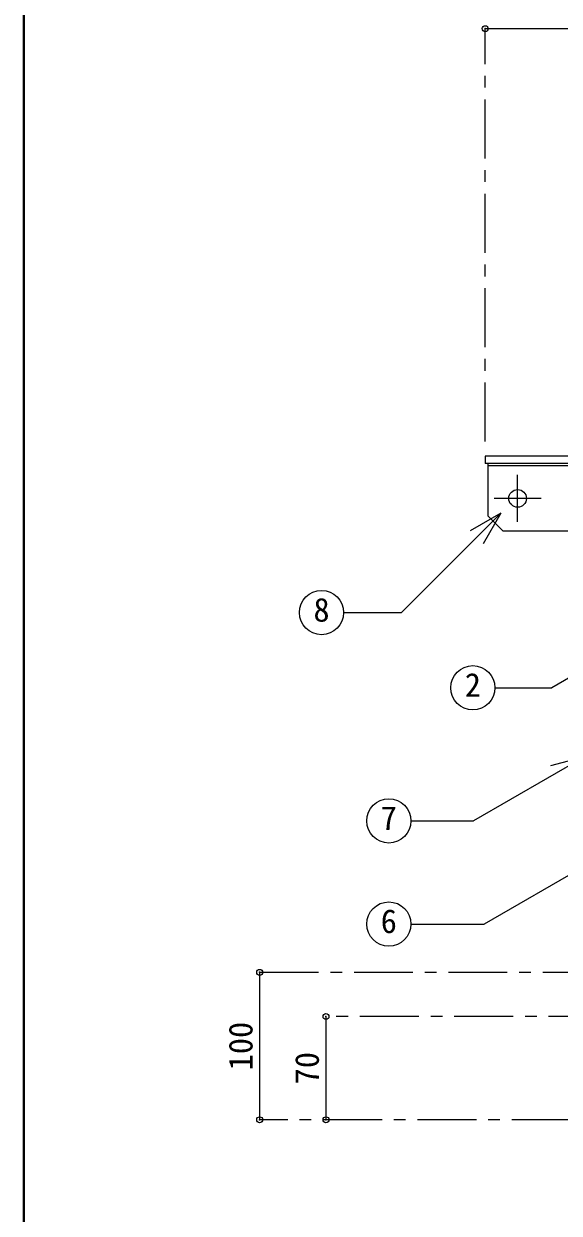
# Model space of a CAD drawing. Units: millimetres at full size, sheet at 1:8. Extents: x -1685 to 1555, y -1115 to 1133.
# Drawn here: x -1685 to -1321, y -704 to 102 of the extents above; entities that cross this region are included whole.
import ezdxf
from ezdxf.enums import TextEntityAlignment as Align

# ---------------------------------------------------------------- set-up
doc = ezdxf.new("R2010")
doc.units = ezdxf.units.MM
doc.header["$LTSCALE"] = 8
doc.header["$PDMODE"] = 32
doc.header["$PDSIZE"] = 4
doc.linetypes.add('CHAIN1', pattern=[8, 5, -1, 1, -1])
doc.layers.add('0-0_ﾚｲﾔ1', color=4, linetype='Continuous', lineweight=9)
doc.styles.add('ＭＳ ゴシック', font='')
doc.styles.get('ＭＳ ゴシック').set_extended_font_data('MS Gothic')

msp = doc.modelspace()

# ---------------------------------------------------------------- linework, layer by layer
at = {"layer": '0-0_ﾚｲﾔ1', "color": 1, "lineweight": 40}
msp.add_line((-1684.576, -1114.982), (-1684.576, 1133.018), dxfattribs=at)
at = {"layer": '0-0_ﾚｲﾔ1', "linetype": 'CHAIN1'}
for p, q in [((-1371.576, -180.982), (-1371.576, 99.018)), ((-1349.576, -235.582), (-1349.576, -203.582)), ((-1333.576, -219.582), (-1365.576, -219.582)), ((-1524.576, -540.982), (-1106.576, -540.982)), ((-1096.576, -570.982), (-1479.576, -570.982)), ((-1249.576, -640.982), (-1524.576, -640.982))]:
    msp.add_line(p, q, dxfattribs=at)
at = {"layer": '0-0_ﾚｲﾔ1'}
for p, q in [((-1371.576, 99.018), (-527.576, 99.018)), ((-1524.576, -540.982), (-1524.576, -640.982)), ((-1479.576, -570.982), (-1479.576, -640.982))]:
    msp.add_line(p, q, dxfattribs=at)
at = {"layer": '0-0_ﾚｲﾔ1', "color": 5, "lineweight": 25}
for p, q in [((-1371.576, -190.982), (-1371.576, -195.982)), ((-1298.467, -190.982), (-1371.576, -190.982)), ((-1296.509, -195.982), (-1371.576, -195.982)), ((-1369.576, -197.582), (-1369.576, -195.982)), ((-1305.376, -197.582), (-1369.576, -197.582))]:
    msp.add_line(p, q, dxfattribs=at)
at = {"layer": '0-0_ﾚｲﾔ1', "color": 7, "lineweight": 18}
for p, q in [((-1369.576, -231.582), (-1369.576, -197.582)), ((-1360.923, -229.599), (-1428.353, -297.029)), ((-1360.923, -229.599), (-1381.708, -241.599)), ((-1360.923, -229.599), (-1372.923, -250.384)), ((-1215.078, -283.787), (-1326.304, -348.003)), ((-1467.596, -297.029), (-1428.353, -297.029)), ((-1364.947, -348.003), (-1326.304, -348.003)), ((-1304.141, -394.825), (-1379.505, -438.336)), ((-1304.141, -394.825), (-1327.324, -401.037)), ((-1421.962, -438.336), (-1379.505, -438.336)), ((-1277.507, -453.518), (-1372.284, -508.238)), ((-1421.962, -508.238), (-1372.284, -508.238))]:
    msp.add_line(p, q, dxfattribs=at)
msp.add_lwpolyline([(-1369.576, -231.582), (-1359.576, -241.582), (-1304.576, -241.582)], dxfattribs=at)
for centre, radius in [((-1349.576, -219.582), 6), ((-1482.596, -297.029), 15), ((-1379.947, -348.003), 15), ((-1436.962, -438.336), 15), ((-1436.962, -508.238), 15)]:
    msp.add_circle(centre, radius, dxfattribs=at)
at = {"layer": '0-0_ﾚｲﾔ1', "color": 1}
for p in [(-1371.576, 99.018), (-1524.576, -540.982), (-1479.576, -570.982), (-1524.576, -640.982), (-1479.576, -640.982)]:
    msp.add_point(p, dxfattribs=at)

# ---------------------------------------------------------------- texts
at = {"layer": '0-0_ﾚｲﾔ1', "color": 7, "style": 'ＭＳ ゴシック'}
for s, p in [('8', (-1488.096, -308.029)), ('2', (-1385.447, -359.003)), ('7', (-1442.462, -449.336)), ('6', (-1442.462, -519.238))]:
    msp.add_text(s, height=16.13, dxfattribs=at).set_placement(p, align=Align.BOTTOM_LEFT)
for s, p in [('100', (-1524.576, -607.482)), ('70', (-1479.576, -616.982))]:
    msp.add_text(s, height=16.13, rotation=90, dxfattribs=at).set_placement(p, align=Align.BOTTOM_LEFT)

doc.saveas('drawing.dxf')
